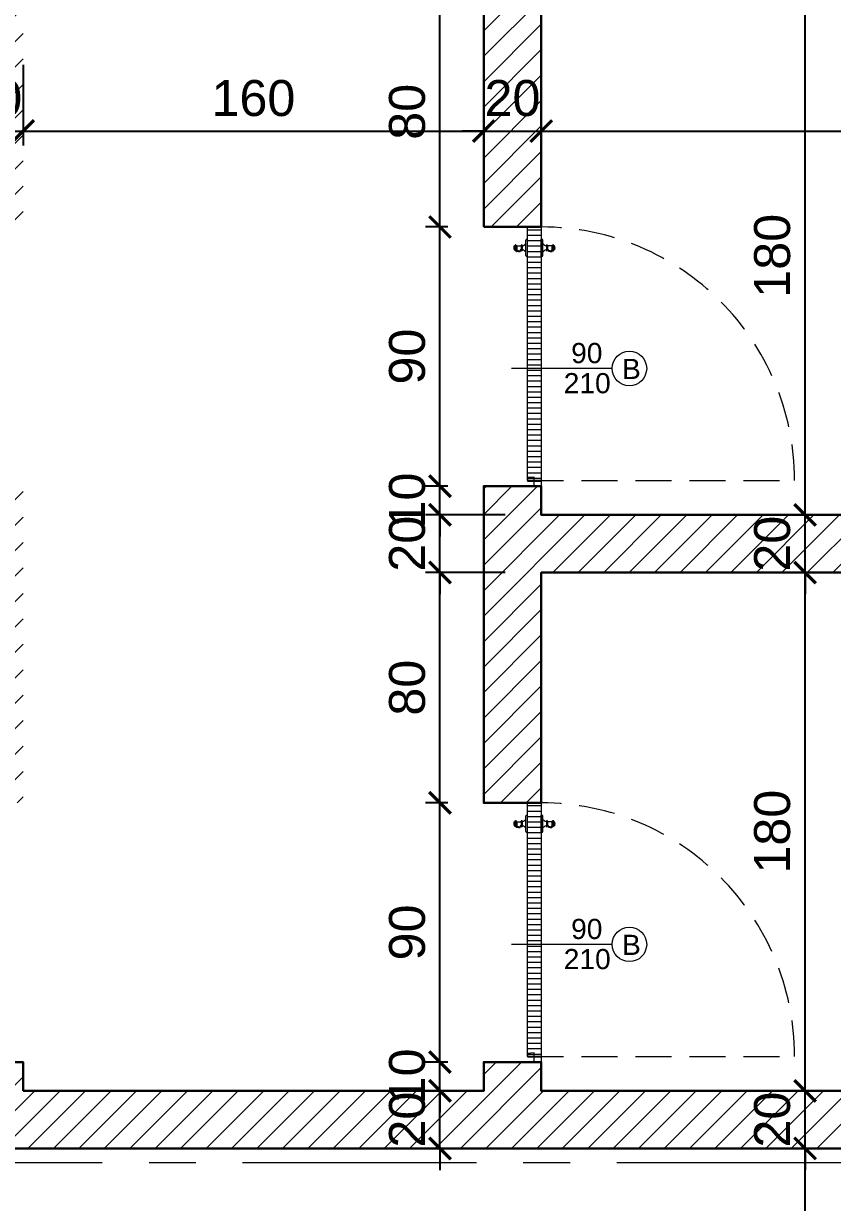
# Model space of a CAD drawing. Header units: centimetres. Extents: x 60496 to 66049, y -55119 to -48212.
# Drawn here: x 62925.6 to 63206.6, y -52836.1 to -52426.7 of the extents above; entities that cross this region are included whole.
import ezdxf

# ---------------------------------------------------------------- set-up
doc = ezdxf.new("R2010")
doc.units = ezdxf.units.CM
doc.header["$LTSCALE"] = 50
doc.header["$MEASUREMENT"] = 0
doc.linetypes.add('AXES', pattern=[2, 1.25, -0.25, 0.25, -0.25])
doc.linetypes.add('CACHE', pattern=[0.375, 0.25, -0.125])
doc.layers.get('0').update_dxf_attribs({"color": 8})
doc.layers.add('AXES', color=10, linetype='AXES')
doc.layers.add('COTE 50ème', color=1, linetype='Continuous')
for name, color, linetype, lineweight in [('BETON HACHURE', 253, 'Continuous', 13), ('door', 44, 'Continuous', 5), ('MACONNERIE COUPE', 7, 'Continuous', 30), ('MACONNERIE HACHURE', 253, 'Continuous', 13)]:
    doc.layers.add(name, color=color, linetype=linetype, lineweight=lineweight)
doc.styles.add('GENERATED_STYLE_1', font='arial.ttf')
doc.styles.add('RS_TXT_50', font='arial.ttf', dxfattribs={"height": 12.5})
doc.dimstyles.new('RS_50CM_LINEAIRE', dxfattribs={"dimscale": 5, "dimtxt": 12.5, "dimasz": 1.5, "dimexe": 1, "dimexo": 2.5, "dimgap": 1, "dimtad": 1, "dimdec": 1, "dimrnd": 0.5, "dimdsep": 46, "dimtxsty": 'RS_TXT_50', "dimblk1": 'ARCHTICK', "dimblk2": 'ARCHTICK', "dimsah": 1, "dimcen": 2.5, "dimdle": 1, "dimclrt": 4, "dimadec": 0, "dimazin": 2, "dimtfac": 1, "dimtdec": 1, "dimtix": 1, "dimtmove": 2, "dimatfit": 3, "dimfxl": 1, "dimtolj": 1, "dimtzin": 0, "dimarcsym": 0})

# ---------------------------------------------------------------- blocks, each defined once
blk = doc.blocks.new('A$Ce9568e5d')
at = {"layer": 'AXES', "lineweight": 5, "ltscale": 1.3}
blk.add_line((3195, -1960), (-1985, -1960), dxfattribs=at)
blk = doc.blocks.new('_ArchTick')
at = {"color": 0, "linetype": 'ByBlock', "const_width": 0.15}
blk.add_lwpolyline([(-0.5, -0.5), (0.5, 0.5)], dxfattribs=at)
blk = doc.blocks.new('*D1282')
at = {"layer": 'COTE 50ème', "color": 0, "lineweight": -2, "ltscale": 0.5, "transparency": 16777216}
for p, q in [((63197.09, -53452.36), (63197.09, -52812.36)), ((63167.47, -52817.36), (63202.09, -52817.36)), ((63345.45, -53447.36), (63192.09, -53447.36))]:
    blk.add_line(p, q, dxfattribs=at)
at = {"layer": 'Defpoints', "color": 0, "ltscale": 0.5, "transparency": 16777216}
for p in [(63154.97, -52817.36), (63197.09, -52817.36), (63357.95, -53447.36)]:
    blk.add_point(p, dxfattribs=at)
at = {"layer": 'COTE 50ème', "color": 0, "lineweight": -2, "ltscale": 0.5, "transparency": 16777216, "xscale": 7.5, "yscale": 7.5, "zscale": 7.5}
for p, rotation in [((63197.09, -52817.36), 90), ((63197.09, -53447.36), 270)]:
    blk.add_blockref('_ArchTick', p, dxfattribs=dict(at, rotation=rotation))
at = {"layer": 'COTE 50ème', "color": 4, "ltscale": 0.5, "transparency": 16777216, "insert": (63185.7, -53132.36), "char_height": 12.5, "attachment_point": 5, "rotation": 90, "style": 'RS_TXT_50'}
blk.add_mtext('\\A1;630', dxfattribs=at)
blk = doc.blocks.new('*D1283')
at = {"layer": 'COTE 50ème', "color": 0, "lineweight": -2, "ltscale": 0.5, "transparency": 16777216}
for p, q in [((63197.09, -52797.36), (63197.09, -52789.86)), ((63167.47, -52797.36), (63202.09, -52797.36)), ((63197.09, -52817.36), (63197.09, -52797.36)), ((63167.47, -52817.36), (63202.09, -52817.36)), ((63197.09, -52817.36), (63197.09, -52824.86))]:
    blk.add_line(p, q, dxfattribs=at)
at = {"layer": 'Defpoints', "color": 0, "ltscale": 0.5, "transparency": 16777216}
for p in [(63154.97, -52797.36), (63197.09, -52797.36), (63154.97, -52817.36)]:
    blk.add_point(p, dxfattribs=at)
at = {"layer": 'COTE 50ème', "color": 0, "lineweight": -2, "ltscale": 0.5, "transparency": 16777216, "xscale": 7.5, "yscale": 7.5, "zscale": 7.5}
for p, rotation in [((63197.09, -52797.36), 270), ((63197.09, -52817.36), 90)]:
    blk.add_blockref('_ArchTick', p, dxfattribs=dict(at, rotation=rotation))
at = {"layer": 'COTE 50ème', "color": 4, "ltscale": 0.5, "transparency": 16777216, "insert": (63185.71, -52807.36), "char_height": 12.5, "attachment_point": 5, "rotation": 90, "style": 'RS_TXT_50'}
blk.add_mtext('\\A1;20', dxfattribs=at)
blk = doc.blocks.new('*D1284')
at = {"layer": 'COTE 50ème', "color": 0, "lineweight": -2, "ltscale": 0.5, "transparency": 16777216}
for p, q in [((63197.09, -52802.36), (63197.09, -52612.36)), ((63158.9, -52617.36), (63202.09, -52617.36)), ((63167.47, -52797.36), (63202.09, -52797.36))]:
    blk.add_line(p, q, dxfattribs=at)
at = {"layer": 'Defpoints', "color": 0, "ltscale": 0.5, "transparency": 16777216}
for p in [(63146.4, -52617.36), (63197.09, -52617.36), (63154.97, -52797.36)]:
    blk.add_point(p, dxfattribs=at)
at = {"layer": 'COTE 50ème', "color": 0, "lineweight": -2, "ltscale": 0.5, "transparency": 16777216, "xscale": 7.5, "yscale": 7.5, "zscale": 7.5}
for p, rotation in [((63197.09, -52617.36), 90), ((63197.09, -52797.36), 270)]:
    blk.add_blockref('_ArchTick', p, dxfattribs=dict(at, rotation=rotation))
at = {"layer": 'COTE 50ème', "color": 4, "ltscale": 0.5, "transparency": 16777216, "insert": (63185.71, -52707.36), "char_height": 12.5, "attachment_point": 5, "rotation": 90, "style": 'RS_TXT_50'}
blk.add_mtext('\\A1;180', dxfattribs=at)
blk = doc.blocks.new('*D1285')
at = {"layer": 'COTE 50ème', "color": 0, "lineweight": -2, "ltscale": 0.5, "transparency": 16777216}
for p, q in [((63197.09, -52597.36), (63197.09, -52589.86)), ((63158.9, -52597.36), (63202.09, -52597.36)), ((63197.09, -52617.36), (63197.09, -52597.36)), ((63158.9, -52617.36), (63202.09, -52617.36)), ((63197.09, -52617.36), (63197.09, -52624.86))]:
    blk.add_line(p, q, dxfattribs=at)
at = {"layer": 'Defpoints', "color": 0, "ltscale": 0.5, "transparency": 16777216}
for p in [(63146.4, -52597.36), (63197.09, -52597.36), (63146.4, -52617.36)]:
    blk.add_point(p, dxfattribs=at)
at = {"layer": 'COTE 50ème', "color": 0, "lineweight": -2, "ltscale": 0.5, "transparency": 16777216, "xscale": 7.5, "yscale": 7.5, "zscale": 7.5}
for p, rotation in [((63197.09, -52597.36), 270), ((63197.09, -52617.36), 90)]:
    blk.add_blockref('_ArchTick', p, dxfattribs=dict(at, rotation=rotation))
at = {"layer": 'COTE 50ème', "color": 4, "ltscale": 0.5, "transparency": 16777216, "insert": (63185.71, -52607.36), "char_height": 12.5, "attachment_point": 5, "rotation": 90, "style": 'RS_TXT_50'}
blk.add_mtext('\\A1;20', dxfattribs=at)
blk = doc.blocks.new('*D1286')
at = {"layer": 'COTE 50ème', "color": 0, "lineweight": -2, "ltscale": 0.5, "transparency": 16777216}
for p, q in [((63197.09, -52602.36), (63197.09, -52412.36)), ((63158.9, -52417.36), (63202.09, -52417.36)), ((63158.9, -52597.36), (63202.09, -52597.36))]:
    blk.add_line(p, q, dxfattribs=at)
at = {"layer": 'Defpoints', "color": 0, "ltscale": 0.5, "transparency": 16777216}
for p in [(63146.4, -52417.36), (63197.09, -52417.36), (63146.4, -52597.36)]:
    blk.add_point(p, dxfattribs=at)
at = {"layer": 'COTE 50ème', "color": 0, "lineweight": -2, "ltscale": 0.5, "transparency": 16777216, "xscale": 7.5, "yscale": 7.5, "zscale": 7.5}
for p, rotation in [((63197.09, -52417.36), 90), ((63197.09, -52597.36), 270)]:
    blk.add_blockref('_ArchTick', p, dxfattribs=dict(at, rotation=rotation))
at = {"layer": 'COTE 50ème', "color": 4, "ltscale": 0.5, "transparency": 16777216, "insert": (63185.71, -52507.36), "char_height": 12.5, "attachment_point": 5, "rotation": 90, "style": 'RS_TXT_50'}
blk.add_mtext('\\A1;180', dxfattribs=at)
blk = doc.blocks.new('*D1060')
at = {"layer": 'COTE 50ème', "color": 0, "lineweight": -2, "ltscale": 0.5, "transparency": 16777216}
for p, q in [((62905.45, -52441.08), (62905.45, -52469.04)), ((62925.45, -52441.08), (62925.45, -52469.04)), ((62905.45, -52464.04), (62897.95, -52464.04)), ((62905.45, -52464.04), (62925.45, -52464.04)), ((62925.45, -52464.04), (62932.95, -52464.04))]:
    blk.add_line(p, q, dxfattribs=at)
at = {"layer": 'Defpoints', "color": 0, "ltscale": 0.5, "transparency": 16777216}
for p in [(62905.45, -52428.58), (62925.45, -52428.58), (62925.45, -52464.04)]:
    blk.add_point(p, dxfattribs=at)
at = {"layer": 'COTE 50ème', "color": 0, "lineweight": -2, "ltscale": 0.5, "transparency": 16777216, "xscale": 7.5, "yscale": 7.5, "zscale": 7.5}
blk.add_blockref('_ArchTick', (62905.45, -52464.04), dxfattribs=at)
at = {"layer": 'COTE 50ème', "color": 0, "lineweight": -2, "ltscale": 0.5, "transparency": 16777216, "xscale": 7.5, "yscale": 7.5, "zscale": 7.5, "rotation": 180}
blk.add_blockref('_ArchTick', (62925.45, -52464.04), dxfattribs=at)
at = {"layer": 'COTE 50ème', "color": 4, "ltscale": 0.5, "transparency": 16777216, "insert": (62915.45, -52452.66), "char_height": 12.5, "attachment_point": 5, "style": 'RS_TXT_50'}
blk.add_mtext('\\A1;20', dxfattribs=at)
blk = doc.blocks.new('*D1061')
at = {"layer": 'COTE 50ème', "color": 0, "lineweight": -2, "ltscale": 0.5, "transparency": 16777216}
for p, q in [((62925.45, -52441.08), (62925.45, -52469.04)), ((63085.45, -52441.08), (63085.45, -52469.04)), ((62920.45, -52464.04), (63090.45, -52464.04))]:
    blk.add_line(p, q, dxfattribs=at)
at = {"layer": 'Defpoints', "color": 0, "ltscale": 0.5, "transparency": 16777216}
for p in [(62925.45, -52428.58), (63085.45, -52428.58), (63085.45, -52464.04)]:
    blk.add_point(p, dxfattribs=at)
at = {"layer": 'COTE 50ème', "color": 0, "lineweight": -2, "ltscale": 0.5, "transparency": 16777216, "xscale": 7.5, "yscale": 7.5, "zscale": 7.5, "rotation": 180}
blk.add_blockref('_ArchTick', (62925.45, -52464.04), dxfattribs=at)
at = {"layer": 'COTE 50ème', "color": 0, "lineweight": -2, "ltscale": 0.5, "transparency": 16777216, "xscale": 7.5, "yscale": 7.5, "zscale": 7.5}
blk.add_blockref('_ArchTick', (63085.45, -52464.04), dxfattribs=at)
at = {"layer": 'COTE 50ème', "color": 4, "ltscale": 0.5, "transparency": 16777216, "insert": (63005.45, -52452.66), "char_height": 12.5, "attachment_point": 5, "style": 'RS_TXT_50'}
blk.add_mtext('\\A1;160', dxfattribs=at)
blk = doc.blocks.new('*D1062')
at = {"layer": 'COTE 50ème', "color": 0, "lineweight": -2, "ltscale": 0.5, "transparency": 16777216}
for p, q in [((63085.45, -52441.08), (63085.45, -52469.04)), ((63105.45, -52441.08), (63105.45, -52469.04)), ((63085.45, -52464.04), (63077.95, -52464.04)), ((63085.45, -52464.04), (63105.45, -52464.04)), ((63105.45, -52464.04), (63112.95, -52464.04))]:
    blk.add_line(p, q, dxfattribs=at)
at = {"layer": 'Defpoints', "color": 0, "ltscale": 0.5, "transparency": 16777216}
for p in [(63085.45, -52428.58), (63105.45, -52428.58), (63105.45, -52464.04)]:
    blk.add_point(p, dxfattribs=at)
at = {"layer": 'COTE 50ème', "color": 0, "lineweight": -2, "ltscale": 0.5, "transparency": 16777216, "xscale": 7.5, "yscale": 7.5, "zscale": 7.5}
blk.add_blockref('_ArchTick', (63085.45, -52464.04), dxfattribs=at)
at = {"layer": 'COTE 50ème', "color": 0, "lineweight": -2, "ltscale": 0.5, "transparency": 16777216, "xscale": 7.5, "yscale": 7.5, "zscale": 7.5, "rotation": 180}
blk.add_blockref('_ArchTick', (63105.45, -52464.04), dxfattribs=at)
at = {"layer": 'COTE 50ème', "color": 4, "ltscale": 0.5, "transparency": 16777216, "insert": (63095.45, -52452.66), "char_height": 12.5, "attachment_point": 5, "style": 'RS_TXT_50'}
blk.add_mtext('\\A1;20', dxfattribs=at)
blk = doc.blocks.new('*D1063')
at = {"layer": 'COTE 50ème', "color": 0, "lineweight": -2, "ltscale": 0.5, "transparency": 16777216}
for p, q in [((63105.45, -52441.08), (63105.45, -52469.04)), ((63462.95, -52458.79), (63462.95, -52469.04)), ((63100.45, -52464.04), (63467.95, -52464.04))]:
    blk.add_line(p, q, dxfattribs=at)
at = {"layer": 'Defpoints', "color": 0, "ltscale": 0.5, "transparency": 16777216}
for p in [(63105.45, -52428.58), (63462.95, -52446.29), (63462.95, -52464.04)]:
    blk.add_point(p, dxfattribs=at)
at = {"layer": 'COTE 50ème', "color": 0, "lineweight": -2, "ltscale": 0.5, "transparency": 16777216, "xscale": 7.5, "yscale": 7.5, "zscale": 7.5, "rotation": 180}
blk.add_blockref('_ArchTick', (63105.45, -52464.04), dxfattribs=at)
at = {"layer": 'COTE 50ème', "color": 0, "lineweight": -2, "ltscale": 0.5, "transparency": 16777216, "xscale": 7.5, "yscale": 7.5, "zscale": 7.5}
blk.add_blockref('_ArchTick', (63462.95, -52464.04), dxfattribs=at)
at = {"layer": 'COTE 50ème', "color": 4, "ltscale": 0.5, "transparency": 16777216, "insert": (63284.2, -52452.66), "char_height": 12.5, "attachment_point": 5, "style": 'RS_TXT_50'}
blk.add_mtext('\\A1;357.5', dxfattribs=at)
blk = doc.blocks.new('*D1101')
at = {"layer": 'COTE 50ème', "color": 0, "lineweight": -2, "ltscale": 0.5, "transparency": 16777216}
for p, q in [((63070.26, -52797.36), (63070.26, -52789.86)), ((63073.69, -52797.36), (63065.26, -52797.36)), ((63070.26, -52817.36), (63070.26, -52797.36)), ((63073.69, -52817.36), (63065.26, -52817.36)), ((63070.26, -52817.36), (63070.26, -52824.86))]:
    blk.add_line(p, q, dxfattribs=at)
at = {"layer": 'Defpoints', "color": 0, "ltscale": 0.5, "transparency": 16777216}
for p in [(63070.26, -52797.36), (63086.19, -52797.36), (63086.19, -52817.36)]:
    blk.add_point(p, dxfattribs=at)
at = {"layer": 'COTE 50ème', "color": 0, "lineweight": -2, "ltscale": 0.5, "transparency": 16777216, "xscale": 7.5, "yscale": 7.5, "zscale": 7.5}
for p, rotation in [((63070.26, -52797.36), 270), ((63070.26, -52817.36), 90)]:
    blk.add_blockref('_ArchTick', p, dxfattribs=dict(at, rotation=rotation))
at = {"layer": 'COTE 50ème', "color": 4, "ltscale": 0.5, "transparency": 16777216, "insert": (63058.88, -52807.36), "char_height": 12.5, "attachment_point": 5, "rotation": 90, "style": 'RS_TXT_50'}
blk.add_mtext('\\A1;20', dxfattribs=at)
blk = doc.blocks.new('*D1102')
at = {"layer": 'COTE 50ème', "color": 0, "lineweight": -2, "ltscale": 0.5, "transparency": 16777216}
for p, q in [((63070.26, -52787.36), (63070.26, -52779.86)), ((63072.95, -52787.36), (63065.26, -52787.36)), ((63070.26, -52797.36), (63070.26, -52787.36)), ((63073.69, -52797.36), (63065.26, -52797.36)), ((63070.26, -52797.36), (63070.26, -52804.86))]:
    blk.add_line(p, q, dxfattribs=at)
at = {"layer": 'Defpoints', "color": 0, "ltscale": 0.5, "transparency": 16777216}
for p in [(63070.26, -52787.36), (63085.45, -52787.36), (63086.19, -52797.36)]:
    blk.add_point(p, dxfattribs=at)
at = {"layer": 'COTE 50ème', "color": 0, "lineweight": -2, "ltscale": 0.5, "transparency": 16777216, "xscale": 7.5, "yscale": 7.5, "zscale": 7.5}
for p, rotation in [((63070.26, -52787.36), 270), ((63070.26, -52797.36), 90)]:
    blk.add_blockref('_ArchTick', p, dxfattribs=dict(at, rotation=rotation))
at = {"layer": 'COTE 50ème', "color": 4, "ltscale": 0.5, "transparency": 16777216, "insert": (63058.88, -52792.36), "char_height": 12.5, "attachment_point": 5, "rotation": 90, "style": 'RS_TXT_50'}
blk.add_mtext('\\A1;10', dxfattribs=at)
blk = doc.blocks.new('*D1103')
at = {"layer": 'COTE 50ème', "color": 0, "lineweight": -2, "ltscale": 0.5, "transparency": 16777216}
for p, q in [((63070.26, -52792.36), (63070.26, -52692.36)), ((63072.95, -52697.36), (63065.26, -52697.36)), ((63072.95, -52787.36), (63065.26, -52787.36))]:
    blk.add_line(p, q, dxfattribs=at)
at = {"layer": 'Defpoints', "color": 0, "ltscale": 0.5, "transparency": 16777216}
for p in [(63070.26, -52697.36), (63085.45, -52697.36), (63085.45, -52787.36)]:
    blk.add_point(p, dxfattribs=at)
at = {"layer": 'COTE 50ème', "color": 0, "lineweight": -2, "ltscale": 0.5, "transparency": 16777216, "xscale": 7.5, "yscale": 7.5, "zscale": 7.5}
for p, rotation in [((63070.26, -52697.36), 90), ((63070.26, -52787.36), 270)]:
    blk.add_blockref('_ArchTick', p, dxfattribs=dict(at, rotation=rotation))
at = {"layer": 'COTE 50ème', "color": 4, "ltscale": 0.5, "transparency": 16777216, "insert": (63058.88, -52742.36), "char_height": 12.5, "attachment_point": 5, "rotation": 90, "style": 'RS_TXT_50'}
blk.add_mtext('\\A1;90', dxfattribs=at)
blk = doc.blocks.new('*D1104')
at = {"layer": 'COTE 50ème', "color": 0, "lineweight": -2, "ltscale": 0.5, "transparency": 16777216}
for p, q in [((63070.26, -52702.36), (63070.26, -52612.36)), ((63092.95, -52617.36), (63065.26, -52617.36)), ((63072.95, -52697.36), (63065.26, -52697.36))]:
    blk.add_line(p, q, dxfattribs=at)
at = {"layer": 'Defpoints', "color": 0, "ltscale": 0.5, "transparency": 16777216}
for p in [(63070.26, -52617.36), (63105.45, -52617.36), (63085.45, -52697.36)]:
    blk.add_point(p, dxfattribs=at)
at = {"layer": 'COTE 50ème', "color": 0, "lineweight": -2, "ltscale": 0.5, "transparency": 16777216, "xscale": 7.5, "yscale": 7.5, "zscale": 7.5}
for p, rotation in [((63070.26, -52617.36), 90), ((63070.26, -52697.36), 270)]:
    blk.add_blockref('_ArchTick', p, dxfattribs=dict(at, rotation=rotation))
at = {"layer": 'COTE 50ème', "color": 4, "ltscale": 0.5, "transparency": 16777216, "insert": (63058.88, -52657.36), "char_height": 12.5, "attachment_point": 5, "rotation": 90, "style": 'RS_TXT_50'}
blk.add_mtext('\\A1;80', dxfattribs=at)
blk = doc.blocks.new('*D1105')
at = {"layer": 'COTE 50ème', "color": 0, "lineweight": -2, "ltscale": 0.5, "transparency": 16777216}
for p, q in [((63070.26, -52597.36), (63070.26, -52589.86)), ((63092.95, -52597.36), (63065.26, -52597.36)), ((63070.26, -52617.36), (63070.26, -52597.36)), ((63092.95, -52617.36), (63065.26, -52617.36)), ((63070.26, -52617.36), (63070.26, -52624.86))]:
    blk.add_line(p, q, dxfattribs=at)
at = {"layer": 'Defpoints', "color": 0, "ltscale": 0.5, "transparency": 16777216}
for p in [(63070.26, -52597.36), (63105.45, -52597.36), (63105.45, -52617.36)]:
    blk.add_point(p, dxfattribs=at)
at = {"layer": 'COTE 50ème', "color": 0, "lineweight": -2, "ltscale": 0.5, "transparency": 16777216, "xscale": 7.5, "yscale": 7.5, "zscale": 7.5}
for p, rotation in [((63070.26, -52597.36), 270), ((63070.26, -52617.36), 90)]:
    blk.add_blockref('_ArchTick', p, dxfattribs=dict(at, rotation=rotation))
at = {"layer": 'COTE 50ème', "color": 4, "ltscale": 0.5, "transparency": 16777216, "insert": (63058.88, -52607.36), "char_height": 12.5, "attachment_point": 5, "rotation": 90, "style": 'RS_TXT_50'}
blk.add_mtext('\\A1;20', dxfattribs=at)
blk = doc.blocks.new('*D1106')
at = {"layer": 'COTE 50ème', "color": 0, "lineweight": -2, "ltscale": 0.5, "transparency": 16777216}
for p, q in [((63070.26, -52587.36), (63070.26, -52579.86)), ((63072.95, -52587.36), (63065.26, -52587.36)), ((63070.26, -52597.36), (63070.26, -52587.36)), ((63092.95, -52597.36), (63065.26, -52597.36)), ((63070.26, -52597.36), (63070.26, -52604.86))]:
    blk.add_line(p, q, dxfattribs=at)
at = {"layer": 'Defpoints', "color": 0, "ltscale": 0.5, "transparency": 16777216}
for p in [(63070.26, -52587.36), (63085.45, -52587.36), (63105.45, -52597.36)]:
    blk.add_point(p, dxfattribs=at)
at = {"layer": 'COTE 50ème', "color": 0, "lineweight": -2, "ltscale": 0.5, "transparency": 16777216, "xscale": 7.5, "yscale": 7.5, "zscale": 7.5}
for p, rotation in [((63070.26, -52587.36), 270), ((63070.26, -52597.36), 90)]:
    blk.add_blockref('_ArchTick', p, dxfattribs=dict(at, rotation=rotation))
at = {"layer": 'COTE 50ème', "color": 4, "ltscale": 0.5, "transparency": 16777216, "insert": (63058.88, -52592.36), "char_height": 12.5, "attachment_point": 5, "rotation": 90, "style": 'RS_TXT_50'}
blk.add_mtext('\\A1;10', dxfattribs=at)
blk = doc.blocks.new('*D1107')
at = {"layer": 'COTE 50ème', "color": 0, "lineweight": -2, "ltscale": 0.5, "transparency": 16777216}
for p, q in [((63070.26, -52592.36), (63070.26, -52492.36)), ((63072.95, -52497.36), (63065.26, -52497.36)), ((63072.95, -52587.36), (63065.26, -52587.36))]:
    blk.add_line(p, q, dxfattribs=at)
at = {"layer": 'Defpoints', "color": 0, "ltscale": 0.5, "transparency": 16777216}
for p in [(63070.26, -52497.36), (63085.45, -52497.36), (63085.45, -52587.36)]:
    blk.add_point(p, dxfattribs=at)
at = {"layer": 'COTE 50ème', "color": 0, "lineweight": -2, "ltscale": 0.5, "transparency": 16777216, "xscale": 7.5, "yscale": 7.5, "zscale": 7.5}
for p, rotation in [((63070.26, -52497.36), 90), ((63070.26, -52587.36), 270)]:
    blk.add_blockref('_ArchTick', p, dxfattribs=dict(at, rotation=rotation))
at = {"layer": 'COTE 50ème', "color": 4, "ltscale": 0.5, "transparency": 16777216, "insert": (63058.88, -52542.36), "char_height": 12.5, "attachment_point": 5, "rotation": 90, "style": 'RS_TXT_50'}
blk.add_mtext('\\A1;90', dxfattribs=at)
blk = doc.blocks.new('*D1108')
at = {"layer": 'COTE 50ème', "color": 0, "lineweight": -2, "ltscale": 0.5, "transparency": 16777216}
for p, q in [((63070.26, -52502.36), (63070.26, -52412.36)), ((63092.95, -52417.36), (63065.26, -52417.36)), ((63072.95, -52497.36), (63065.26, -52497.36))]:
    blk.add_line(p, q, dxfattribs=at)
at = {"layer": 'Defpoints', "color": 0, "ltscale": 0.5, "transparency": 16777216}
for p in [(63070.26, -52417.36), (63105.45, -52417.36), (63085.45, -52497.36)]:
    blk.add_point(p, dxfattribs=at)
at = {"layer": 'COTE 50ème', "color": 0, "lineweight": -2, "ltscale": 0.5, "transparency": 16777216, "xscale": 7.5, "yscale": 7.5, "zscale": 7.5}
for p, rotation in [((63070.26, -52417.36), 90), ((63070.26, -52497.36), 270)]:
    blk.add_blockref('_ArchTick', p, dxfattribs=dict(at, rotation=rotation))
at = {"layer": 'COTE 50ème', "color": 4, "ltscale": 0.5, "transparency": 16777216, "insert": (63058.88, -52457.36), "char_height": 12.5, "attachment_point": 5, "rotation": 90, "style": 'RS_TXT_50'}
blk.add_mtext('\\A1;80', dxfattribs=at)

msp = doc.modelspace()

# ---------------------------------------------------------------- hatches: boundary and pattern name
at = {"layer": 'BETON HACHURE', "transparency": 33554585}
h = msp.add_hatch(dxfattribs=at)
h.set_pattern_fill('ANSI37', color=256, scale=50, angle=270, style=0)
h.set_pattern_definition([(315, (-1160.4855, 19655.393), (4.4194174, 4.4194174), []), (45, (-1160.4855, 19655.393), (-4.4194174, 4.4194174), [])])
h.paths.add_polyline_path([(62772.95, -51847.22), (62797.95, -51847.22), (62797.95, -52172.22), (62772.95, -52172.22)], flags=0)
h.paths.add_polyline_path([(62772.95, -51847.22), (62797.95, -51847.22), (62797.95, -52172.22), (62772.95, -52172.22)], flags=0)
h.paths.add_polyline_path([(64952.95, -51987.36), (64952.95, -52037.36), (65032.95, -52037.36), (65032.95, -51987.36)], flags=0)
h.paths.add_polyline_path([(64572.95, -51987.36), (64572.95, -52037.36), (64652.95, -52037.36), (64652.95, -51987.36)], flags=0)
edge = h.paths.add_edge_path(flags=0)
edge.add_arc((64612.95, -50672.36), 40, 0, 360)
edge = h.paths.add_edge_path(flags=0)
edge.add_arc((64612.95, -49997.36), 40, 0, 360)
edge = h.paths.add_edge_path(flags=0)
edge.add_arc((64612.95, -51272.36), 40, 0, 360)
h.paths.add_polyline_path([(65692.87, -49527.22), (61269.11, -49527.22), (60879.82, -54263.92), (65445.45, -54713.51), (65692.87, -54713.51)])
edge = h.paths.add_edge_path(flags=0)
edge.add_arc((64612.95, -51272.36), 40, 0, 360)
h.paths.add_polyline_path([(63397.95, -49552.22), (63397.95, -49972.36), (63422.95, -49972.36), (63422.95, -49552.22), (64992.96, -49552.22), (64992.95, -51312.36), (65032.95, -51312.36), (65032.95, -49552.22), (65667.87, -49552.22), (65667.87, -53452.22), (65032.95, -53452.22), (65032.95, -52057.36), (64992.95, -52057.36), (64992.95, -53477.22), (65667.87, -53477.22), (65667.87, -54685.93), (65459.18, -54688.51), (64660.45, -54610.07), (64660.45, -54122.36), (64635.45, -54122.36), (64635.45, -54607.62), (63330.45, -54479.46), (63330.45, -54122.36), (63305.45, -54122.36), (63305.45, -54477.01), (62117.95, -54360.39), (62117.95, -54122.36), (62067.95, -54122.36), (62067.95, -54355.48), (60906.75, -54241.45), (61082.14, -52107.36), (61287.95, -52107.36), (61287.95, -52057.36), (61086.25, -52057.36), (61088.1, -52037.36), (61287.95, -52037.36), (61287.95, -51987.36), (61092.01, -51987.36), (61148.71, -51297.36), (61287.95, -51297.36), (61287.95, -51247.36), (61152.82, -51247.36), (61198.03, -50697.36), (61287.95, -50697.36), (61287.95, -50647.36), (61202.13, -50647.36), (61292.14, -49552.22), (62070.45, -49552.22), (62070.45, -49972.36), (62095.45, -49972.36), (62095.45, -49552.22)], flags=16)
h.paths.add_polyline_path([(64572.95, -51232.36), (64572.95, -51312.36), (64652.95, -51312.36), (64652.95, -51232.36)], flags=0)
at = {"layer": 'door'}
h = msp.add_hatch(dxfattribs=at)
h.set_pattern_fill('ANSI31', color=256, scale=15, angle=855)
h.set_pattern_definition([(180, (110230.8698, -190472.0756), (-3e-15, -1.875), [])])
h.paths.add_polyline_path([(63100.69, -52585.39), (63100.69, -52497.36), (63105.4, -52497.36), (63105.4, -52585.39)])
h = msp.add_hatch(dxfattribs=at)
h.set_pattern_fill('ANSI31', color=256, scale=15, angle=855)
h.set_pattern_definition([(180, (110230.8698, -190672.0756), (-3e-15, -1.875), [])])
h.paths.add_polyline_path([(63100.69, -52785.39), (63100.69, -52697.36), (63105.4, -52697.36), (63105.4, -52785.39)])
at = {"layer": 'MACONNERIE HACHURE'}
h = msp.add_hatch(dxfattribs=at)
h.set_pattern_fill('ANSI31', color=256, scale=50, style=0)
h.set_pattern_definition([(45, (0, 9369.2044), (-4.4194174, 4.4194174), [])])
h.paths.add_polyline_path([(61287.95, -54067.36), (61312.95, -54067.36), (61312.95, -54083.38), (61287.95, -54083.63)])
h.paths.add_polyline_path([(62267.95, -50672.36), (62617.95, -50672.36), (62617.95, -50647.36), (62267.95, -50647.36)])
h.paths.add_polyline_path([(62167.95, -50672.36), (62157.95, -50672.36), (62157.95, -50647.36), (62167.95, -50647.36)])
h.paths.add_polyline_path([(63492.95, -53447.36), (63852.95, -53447.36), (63852.95, -53422.36), (63492.95, -53422.36)])
h.paths.add_polyline_path([(63402.95, -53447.36), (63392.95, -53447.36), (63392.95, -53422.36), (63402.95, -53422.36)])
h.paths.add_polyline_path([(62252.95, -52037.36), (62522.95, -52037.36), (62522.95, -52012.36), (62252.95, -52012.36)])
h.paths.add_polyline_path([(63487.95, -52082.36), (63757.95, -52082.36), (63757.95, -52057.36), (63487.95, -52057.36)])
h.paths.add_polyline_path([(61175.41, -53887.22), (60935.87, -53887.22), (60937.92, -53862.22), (61175.41, -53862.22)])
h.paths.add_polyline_path([(61287.95, -54017.36), (61287.95, -53887.22), (61265.41, -53887.22), (61265.41, -53862.22), (61312.95, -53862.22), (61312.95, -54017.36)])
h.paths.add_polyline_path([(61287.95, -54173.63), (61312.95, -54173.63), (61312.95, -54281.34), (61287.95, -54278.88)])
h.paths.add_polyline_path([(60919.84, -54067.36), (60921.89, -54042.36), (61287.95, -54042.36), (61287.95, -54067.36)])
h.paths.add_polyline_path([(65012.95, -52057.36), (65032.95, -52057.36), (65032.95, -52037.36), (65012.95, -52037.36)])
h.paths.add_polyline_path([(63467.95, -52057.36), (63487.95, -52057.36), (63487.95, -52037.36), (63467.95, -52037.36)])
h.paths.add_polyline_path([(62652.95, -52057.36), (62672.95, -52057.36), (62672.95, -52037.36), (62652.95, -52037.36)])
h.paths.add_polyline_path([(62122.95, -52087.36), (62142.95, -52087.36), (62142.95, -52037.36), (62122.95, -52037.36)])
h.paths.add_polyline_path([(63085.45, -51987.36), (63085.45, -52097.36), (63105.45, -52097.36), (63105.45, -52007.36), (63337.95, -52007.36), (63337.95, -51987.36)])
h.paths.add_polyline_path([(63085.45, -52297.36), (63105.45, -52297.36), (63105.45, -52217.36), (63462.95, -52217.36), (63462.95, -52197.36), (63105.45, -52197.36), (63105.45, -52187.36), (63085.45, -52187.36)])
h.paths.add_polyline_path([(63085.45, -52497.36), (63105.45, -52497.36), (63105.45, -52417.36), (63462.95, -52417.36), (63462.95, -52397.36), (63105.45, -52397.36), (63105.45, -52387.36), (63085.45, -52387.36)])
h.paths.add_polyline_path([(62925.45, -52797.36), (62925.45, -52787.36), (62905.45, -52787.36), (62905.45, -52797.36), (62672.95, -52797.36), (62672.95, -52817.36), (63357.95, -52817.36), (63357.95, -52797.36), (63105.45, -52797.36), (63105.45, -52787.36), (63085.45, -52787.36), (63085.45, -52797.36)])
h.paths.add_polyline_path([(62925.45, -52697.36), (62925.45, -52587.36), (62905.45, -52587.36), (62905.45, -52597.36), (62542.95, -52597.36), (62542.95, -52617.36), (62905.45, -52617.36), (62905.45, -52697.36)])
h.paths.add_polyline_path([(62925.45, -52497.36), (62925.45, -52387.36), (62905.45, -52387.36), (62905.45, -52397.36), (62542.95, -52397.36), (62542.95, -52417.36), (62905.45, -52417.36), (62905.45, -52497.36)])
h.paths.add_polyline_path([(62925.45, -52187.36), (62905.45, -52187.36), (62905.45, -52197.36), (62542.95, -52197.36), (62542.95, -52217.36), (62905.45, -52217.36), (62905.45, -52297.36), (62925.45, -52297.36)])
h.paths.add_polyline_path([(62925.45, -51977.36), (62905.45, -51977.36), (62905.45, -51987.36), (62672.95, -51987.36), (62672.95, -52007.36), (62905.45, -52007.36), (62905.45, -52097.36), (62925.45, -52097.36)])
h.paths.add_polyline_path([(62905.45, -51887.36), (62925.45, -51887.36), (62925.45, -51777.36), (62905.45, -51777.36), (62905.45, -51787.36), (62547.95, -51787.36), (62547.95, -51807.36), (62905.45, -51807.36)])
h.paths.add_polyline_path([(63852.95, -52777.36), (63877.95, -52777.36), (63877.95, -52797.36), (63852.95, -52797.36)])
h.paths.add_polyline_path([(62617.95, -51317.36), (62642.95, -51317.36), (62642.95, -51297.36), (62617.95, -51297.36)])
h.paths.add_polyline_path([(63852.95, -52677.36), (63852.95, -52637.36), (63757.95, -52637.36), (63757.95, -52562.36), (63782.95, -52562.36), (63782.95, -52627.36), (63852.95, -52627.36), (63852.95, -52541.36), (63782.95, -52541.36), (63782.95, -52516.36), (63877.95, -52516.36), (63877.95, -52677.36)])
h.paths.add_polyline_path([(62617.95, -51417.36), (62617.95, -51457.36), (62522.95, -51457.36), (62522.95, -51532.36), (62547.95, -51532.36), (62547.95, -51467.36), (62617.95, -51467.36), (62617.95, -51553.36), (62547.95, -51553.36), (62547.95, -51578.36), (62905.45, -51578.36), (62905.45, -51687.36), (62925.45, -51687.36), (62925.45, -51558.36), (62642.95, -51558.36), (62642.95, -51417.36)])
h.paths.add_polyline_path([(64672.95, -51934.86), (64652.95, -51934.86), (64652.95, -52037.36), (64952.95, -52037.36), (64952.95, -52017.36), (64672.95, -52017.36)])
h.paths.add_polyline_path([(64672.95, -51334.86), (64652.95, -51334.86), (64652.95, -51232.36), (64992.95, -51232.37), (64992.95, -51252.36), (64672.95, -51252.36)])
h.paths.add_polyline_path([(62522.95, -53323.39), (62542.95, -53323.39), (62542.95, -52847.36), (62522.95, -52847.36)])
h.paths.add_polyline_path([(62097.95, -53222.36), (62117.95, -53222.36), (62117.95, -52927.36), (62097.95, -52927.36)])
h.paths.add_polyline_path([(62201.29, -51192.36), (62157.95, -51192.36), (62157.95, -51152.36), (62201.29, -51152.36)])
h.paths.add_polyline_path([(62367.95, -51192.36), (62327.95, -51192.36), (62327.95, -51152.36), (62367.95, -51152.36)])
h.paths.add_polyline_path([(62574.62, -51192.36), (62617.95, -51192.36), (62617.95, -51152.36), (62574.62, -51152.36)])
h.paths.add_polyline_path([(62407.95, -51192.36), (62447.95, -51192.36), (62447.95, -51152.36), (62407.95, -51152.36)])
h.paths.add_polyline_path([(63809.62, -52902.36), (63852.95, -52902.36), (63852.95, -52942.36), (63809.62, -52942.36)])
h.paths.add_polyline_path([(63642.95, -52902.36), (63682.95, -52902.36), (63682.95, -52942.36), (63642.95, -52942.36)])
h.paths.add_polyline_path([(63436.29, -52902.36), (63392.95, -52902.36), (63392.95, -52942.36), (63436.29, -52942.36)])
h.paths.add_polyline_path([(63602.95, -52902.36), (63562.95, -52902.36), (63562.95, -52942.36), (63602.95, -52942.36)])
h.paths.add_polyline_path([(62356.29, -52412.36), (62332.95, -52412.36), (62332.95, -52392.36), (62356.29, -52392.36)])
h.paths.add_polyline_path([(62522.95, -52412.36), (62482.95, -52412.36), (62482.95, -52392.36), (62522.95, -52392.36)])
h.paths.add_polyline_path([(62141.29, -52412.36), (62117.95, -52412.36), (62117.95, -52392.36), (62141.29, -52392.36)])
h.paths.add_polyline_path([(62307.95, -52412.36), (62267.95, -52412.36), (62267.95, -52392.36), (62307.95, -52392.36)])
h.paths.add_polyline_path([(62097.95, -52518.36), (62117.95, -52518.36), (62117.95, -52412.36), (62097.95, -52412.36)])
h.paths.add_polyline_path([(62097.95, -52797.36), (62117.95, -52797.36), (62117.95, -52737.36), (62097.95, -52737.36)])
h.paths.add_polyline_path([(62522.95, -52797.36), (62542.95, -52797.36), (62542.95, -52412.36), (62522.95, -52412.36)])
h.paths.add_polyline_path([(63392.95, -52797.36), (63392.95, -52637.36), (63487.95, -52637.36), (63487.95, -52562.36), (63462.95, -52562.36), (63462.95, -52627.36), (63392.95, -52627.36), (63392.95, -52541.36), (63462.95, -52541.36), (63462.95, -52516.36), (63367.95, -52516.36), (63367.95, -52597.36), (63105.45, -52597.36), (63105.45, -52587.36), (63085.45, -52587.36), (63085.45, -52697.36), (63105.45, -52697.36), (63105.45, -52617.36), (63367.95, -52617.36), (63367.95, -52797.36)])
h.paths.add_polyline_path([(62157.95, -51297.36), (62157.95, -51457.36), (62252.95, -51457.36), (62252.95, -51532.36), (62227.95, -51532.36), (62227.95, -51467.36), (62157.95, -51467.36), (62157.95, -51553.36), (62227.95, -51553.36), (62227.95, -51578.36), (62132.95, -51578.36), (62132.95, -51297.36)])

# ---------------------------------------------------------------- linework, layer by layer
at = {"layer": 'door'}
for p, q in [((63096.04, -52503.92), (63096.17, -52503.92)), ((63096.04, -52504.05), (63096.04, -52503.92)), ((63096.04, -52504.05), (63096.04, -52505.15)), ((63096.17, -52503.92), (63096.17, -52505.28)), ((63096.42, -52503.67), (63096.42, -52505.53)), ((63096.67, -52505.53), (63096.67, -52503.67)), ((63096.92, -52503.92), (63098.29, -52503.92)), ((63096.92, -52503.92), (63096.92, -52505.28)), ((63098.46, -52503.77), (63098.46, -52505.44)), ((63098.86, -52503.77), (63098.86, -52505.44)), ((63100.09, -52507.3), (63100.09, -52501.9)), ((63100.39, -52501.6), (63100.69, -52501.6)), ((63100.69, -52507.6), (63100.69, -52501.6)), ((63105.7, -52501.6), (63105.4, -52501.6)), ((63105.4, -52507.6), (63105.4, -52501.6)), ((63106, -52507.3), (63106, -52501.9)), ((63107.23, -52503.77), (63107.23, -52505.44)), ((63107.63, -52503.77), (63107.63, -52505.44)), ((63109.17, -52503.92), (63107.8, -52503.92)), ((63109.17, -52503.92), (63109.17, -52505.28)), ((63109.42, -52505.53), (63109.42, -52503.67)), ((63109.67, -52503.67), (63109.67, -52505.53)), ((63109.92, -52503.92), (63109.92, -52505.28)), ((63110.05, -52503.92), (63109.92, -52503.92)), ((63110.05, -52504.05), (63110.05, -52503.92)), ((63110.05, -52504.05), (63110.05, -52505.15)), ((63096.04, -52505.15), (63096.04, -52505.28)), ((63096.04, -52505.28), (63096.17, -52505.28)), ((63096.92, -52505.47), (63096.92, -52505.28)), ((63097.51, -52505.65), (63096.93, -52505.65)), ((63097.51, -52505.87), (63096.93, -52505.87)), ((63097.51, -52505.65), (63098.08, -52505.65)), ((63097.51, -52505.87), (63098.08, -52505.87)), ((63098.09, -52505.47), (63098.09, -52505.47)), ((63098.28, -52505.28), (63098.29, -52505.28)), ((63100.39, -52507.6), (63100.69, -52507.6)), ((63105.7, -52507.6), (63105.4, -52507.6)), ((63107.81, -52505.28), (63107.8, -52505.28)), ((63108, -52505.47), (63108, -52505.47)), ((63108.58, -52505.65), (63108.01, -52505.65)), ((63108.58, -52505.87), (63108.01, -52505.87)), ((63108.58, -52505.65), (63109.16, -52505.65)), ((63108.58, -52505.87), (63109.16, -52505.87)), ((63109.17, -52505.47), (63109.17, -52505.28)), ((63110.05, -52505.28), (63109.92, -52505.28)), ((63110.05, -52505.15), (63110.05, -52505.28)), ((63130.06, -52546.49), (63095.1, -52546.49)), ((63096.04, -52703.92), (63096.17, -52703.92)), ((63096.04, -52704.05), (63096.04, -52703.92)), ((63096.04, -52704.05), (63096.04, -52705.15)), ((63096.04, -52705.15), (63096.04, -52705.28)), ((63096.04, -52705.28), (63096.17, -52705.28)), ((63096.17, -52703.92), (63096.17, -52705.28)), ((63096.42, -52703.67), (63096.42, -52705.53)), ((63096.67, -52705.53), (63096.67, -52703.67)), ((63096.92, -52703.92), (63098.29, -52703.92)), ((63096.92, -52703.92), (63096.92, -52705.28)), ((63096.92, -52705.47), (63096.92, -52705.28)), ((63098.28, -52705.28), (63098.29, -52705.28)), ((63098.46, -52703.77), (63098.46, -52705.44)), ((63098.86, -52703.77), (63098.86, -52705.44)), ((63100.09, -52707.3), (63100.09, -52701.9)), ((63100.39, -52701.6), (63100.69, -52701.6)), ((63100.69, -52707.6), (63100.69, -52701.6)), ((63105.7, -52701.6), (63105.4, -52701.6)), ((63105.4, -52707.6), (63105.4, -52701.6)), ((63106, -52707.3), (63106, -52701.9)), ((63107.23, -52703.77), (63107.23, -52705.44)), ((63107.63, -52703.77), (63107.63, -52705.44)), ((63109.17, -52703.92), (63107.8, -52703.92)), ((63107.81, -52705.28), (63107.8, -52705.28)), ((63109.17, -52703.92), (63109.17, -52705.28)), ((63109.17, -52705.47), (63109.17, -52705.28)), ((63109.42, -52705.53), (63109.42, -52703.67)), ((63109.67, -52703.67), (63109.67, -52705.53)), ((63109.92, -52703.92), (63109.92, -52705.28)), ((63110.05, -52703.92), (63109.92, -52703.92)), ((63110.05, -52705.28), (63109.92, -52705.28)), ((63110.05, -52704.05), (63110.05, -52703.92)), ((63110.05, -52704.05), (63110.05, -52705.15)), ((63110.05, -52705.15), (63110.05, -52705.28)), ((63097.51, -52705.65), (63096.93, -52705.65)), ((63097.51, -52705.87), (63096.93, -52705.87)), ((63097.51, -52705.65), (63098.08, -52705.65)), ((63097.51, -52705.87), (63098.08, -52705.87)), ((63098.09, -52705.47), (63098.09, -52705.47)), ((63100.39, -52707.6), (63100.69, -52707.6)), ((63105.7, -52707.6), (63105.4, -52707.6)), ((63108, -52705.47), (63108, -52705.47)), ((63108.58, -52705.65), (63108.01, -52705.65)), ((63108.58, -52705.87), (63108.01, -52705.87)), ((63108.58, -52705.65), (63109.16, -52705.65)), ((63108.58, -52705.87), (63109.16, -52705.87)), ((63130.06, -52746.49), (63095.1, -52746.49))]:
    msp.add_line(p, q, dxfattribs=at)
at = {"layer": 'door', "linetype": 'CACHE'}
for p, q in [((63100.69, -52585.39), (63193.43, -52585.39)), ((63100.69, -52785.39), (63193.43, -52785.39))]:
    msp.add_line(p, q, dxfattribs=at)
at = {"layer": 'door'}
for points in [[(63100.69, -52585.39), (63100.69, -52497.36), (63105.4, -52497.36), (63105.4, -52585.39), (63100.69, -52585.39)], [(63102.95, -52587.36), (63102.95, -52584.22), (63100.64, -52584.34), (63100.64, -52585.6), (63105.45, -52585.6), (63105.45, -52587.36), (63102.95, -52587.36)], [(63100.69, -52785.39), (63100.69, -52697.36), (63105.4, -52697.36), (63105.4, -52785.39), (63100.69, -52785.39)], [(63102.95, -52787.36), (63102.95, -52784.22), (63100.64, -52784.34), (63100.64, -52785.6), (63105.45, -52785.6), (63105.45, -52787.36), (63102.95, -52787.36)]]:
    msp.add_lwpolyline(points, dxfattribs=at)
for centre in [(63136.06, -52546.49), (63136.06, -52746.49)]:
    msp.add_circle(centre, 6, dxfattribs=at)
at = {"layer": 'door', "linetype": 'CACHE'}
for centre in [(63105.4, -52585.39), (63105.4, -52785.39)]:
    msp.add_arc(centre, 88.03, 360, 90, dxfattribs=at)
at = {"layer": 'door'}
for centre, radius, start, end in [((63096.79, -52504.6), 0.929, 143.4104, 216.5896), ((63096.42, -52503.92), 0.251, 90.115, 179.885), ((63096.54, -52503.67), 0.125, 0, 180), ((63096.67, -52503.92), 0.251, 0.115, 89.885), ((63098.29, -52503.75), 0.171, 270.2175, 354.941), ((63098.66, -52503.77), 0.2, 0, 180), ((63099.03, -52502.94), 0.841, 257.9295, 315.6311), ((63100.09, -52503.92), 0.6, 90, 139.4092), ((63100.39, -52501.9), 0.3, 90, 180), ((63105.7, -52501.9), 0.3, 0, 90), ((63106, -52503.92), 0.6, 40.5908, 90), ((63107.06, -52502.94), 0.841, 224.3689, 282.0705), ((63107.43, -52503.77), 0.2, 0, 180), ((63107.81, -52503.75), 0.171, 185.059, 269.7825), ((63109.42, -52503.92), 0.251, 90.115, 179.885), ((63109.55, -52503.67), 0.125, 0, 180), ((63109.67, -52503.92), 0.251, 0.115, 89.885), ((63109.3, -52504.6), 0.929, 323.4104, 36.5896), ((63096.42, -52505.28), 0.251, 180.115, 269.885), ((63096.54, -52505.53), 0.125, 180, 0), ((63096.67, -52505.28), 0.251, 270.115, 359.885), ((63096.93, -52505.76), 0.11, 90.0106, 269.9894), ((63096.94, -52505.6), 0.0561, 142.0366, 266.2903), ((63096.7, -52505.46), 0.215, 332.3858, 357.2971), ((63098.07, -52505.6), 0.0561, 273.7097, 37.9634), ((63098.08, -52505.76), 0.11, 270.0106, 89.9894), ((63098.29, -52505.47), 0.191, 91.8485, 181.2574), ((63098.31, -52505.46), 0.215, 182.7029, 207.6142), ((63098.29, -52505.45), 0.171, 5.059, 89.7825), ((63098.66, -52505.44), 0.2, 180, 0), ((63099.03, -52506.26), 0.841, 44.3689, 102.0705), ((63100.09, -52505.28), 0.6, 220.5908, 270), ((63100.39, -52507.3), 0.3, 180, 270), ((63105.7, -52507.3), 0.3, 270, 0), ((63106, -52505.28), 0.6, 270, 319.4092), ((63107.06, -52506.26), 0.841, 77.9295, 135.6311), ((63107.43, -52505.44), 0.2, 180, 0), ((63107.81, -52505.45), 0.171, 90.2175, 174.941), ((63107.8, -52505.47), 0.191, 358.7426, 88.1515), ((63108.01, -52505.76), 0.11, 90.0106, 269.9894), ((63108.02, -52505.6), 0.0561, 142.0366, 266.2903), ((63107.78, -52505.46), 0.215, 332.3858, 357.2971), ((63109.15, -52505.6), 0.0561, 273.7097, 37.9634), ((63109.16, -52505.76), 0.11, 270.0106, 89.9894), ((63109.42, -52505.28), 0.251, 180.115, 269.885), ((63109.39, -52505.46), 0.215, 182.7029, 207.6142), ((63109.55, -52505.53), 0.125, 180, 0), ((63109.67, -52505.28), 0.251, 270.115, 359.885), ((63096.79, -52704.6), 0.929, 143.4104, 216.5896), ((63096.42, -52703.92), 0.251, 90.115, 179.885), ((63096.42, -52705.28), 0.251, 180.115, 269.885), ((63096.54, -52703.67), 0.125, 0, 180), ((63096.67, -52703.92), 0.251, 0.115, 89.885), ((63096.67, -52705.28), 0.251, 270.115, 359.885), ((63098.29, -52705.47), 0.191, 91.8485, 181.2574), ((63098.29, -52703.75), 0.171, 270.2175, 354.941), ((63098.29, -52705.45), 0.171, 5.059, 89.7825), ((63098.66, -52703.77), 0.2, 0, 180), ((63099.03, -52702.94), 0.841, 257.9295, 315.6311), ((63100.09, -52703.92), 0.6, 90, 139.4092), ((63100.39, -52701.9), 0.3, 90, 180), ((63105.7, -52701.9), 0.3, 0, 90), ((63106, -52703.92), 0.6, 40.5908, 90), ((63107.06, -52702.94), 0.841, 224.3689, 282.0705), ((63107.43, -52703.77), 0.2, 0, 180), ((63107.81, -52703.75), 0.171, 185.059, 269.7825), ((63107.81, -52705.45), 0.171, 90.2175, 174.941), ((63107.8, -52705.47), 0.191, 358.7426, 88.1515), ((63109.42, -52703.92), 0.251, 90.115, 179.885), ((63109.42, -52705.28), 0.251, 180.115, 269.885), ((63109.55, -52703.67), 0.125, 0, 180), ((63109.67, -52703.92), 0.251, 0.115, 89.885), ((63109.67, -52705.28), 0.251, 270.115, 359.885), ((63109.3, -52704.6), 0.929, 323.4104, 36.5896), ((63096.54, -52705.53), 0.125, 180, 0), ((63096.93, -52705.76), 0.11, 90.0106, 269.9894), ((63096.94, -52705.6), 0.0561, 142.0366, 266.2903), ((63096.7, -52705.46), 0.215, 332.3858, 357.2971), ((63098.07, -52705.6), 0.0561, 273.7097, 37.9634), ((63098.08, -52705.76), 0.11, 270.0106, 89.9894), ((63098.31, -52705.46), 0.215, 182.7029, 207.6142), ((63098.66, -52705.44), 0.2, 180, 0), ((63099.03, -52706.26), 0.841, 44.3689, 102.0705), ((63100.09, -52705.28), 0.6, 220.5908, 270), ((63100.39, -52707.3), 0.3, 180, 270), ((63105.7, -52707.3), 0.3, 270, 0), ((63106, -52705.28), 0.6, 270, 319.4092), ((63107.06, -52706.26), 0.841, 77.9295, 135.6311), ((63107.43, -52705.44), 0.2, 180, 0), ((63108.01, -52705.76), 0.11, 90.0106, 269.9894), ((63108.02, -52705.6), 0.0561, 142.0366, 266.2903), ((63107.78, -52705.46), 0.215, 332.3858, 357.2971), ((63109.15, -52705.6), 0.0561, 273.7097, 37.9634), ((63109.16, -52705.76), 0.11, 270.0106, 89.9894), ((63109.39, -52705.46), 0.215, 182.7029, 207.6142), ((63109.55, -52705.53), 0.125, 180, 0)]:
    msp.add_arc(centre, radius, start, end, dxfattribs=at)
at = {"layer": 'MACONNERIE COUPE', "ltscale": 0.5}
for points in [[(63085.45, -52497.36), (63105.45, -52497.36), (63105.45, -52417.36), (63462.95, -52417.36), (63462.95, -52397.36), (63105.45, -52397.36), (63105.45, -52387.36), (63085.45, -52387.36)], [(62925.45, -52797.36), (62925.45, -52787.36), (62905.45, -52787.36), (62905.45, -52797.36), (62672.95, -52797.36), (62672.95, -52817.36), (63357.95, -52817.36), (63357.95, -52797.36), (63105.45, -52797.36), (63105.45, -52787.36), (63085.45, -52787.36), (63085.45, -52797.36)]]:
    msp.add_lwpolyline(points, close=True, dxfattribs=at)
at = {"layer": 'MACONNERIE COUPE'}
msp.add_lwpolyline([(63392.95, -52797.36), (63392.95, -52637.36), (63487.95, -52637.36), (63487.95, -52562.36), (63462.95, -52562.36), (63462.95, -52627.36), (63392.95, -52627.36), (63392.95, -52541.36), (63462.95, -52541.36), (63462.95, -52516.36), (63367.95, -52516.36), (63367.95, -52597.36), (63105.45, -52597.36), (63105.45, -52587.36), (63085.45, -52587.36), (63085.45, -52697.36), (63105.45, -52697.36), (63105.45, -52617.36), (63367.95, -52617.36), (63367.95, -52797.36)], close=True, dxfattribs=at)

# ---------------------------------------------------------------- block references
at = {"layer": 'MACONNERIE COUPE', "lineweight": 5, "ltscale": 0.5}
msp.add_blockref('A$Ce9568e5d', (62617.95, -50862.36), dxfattribs=at)

# ---------------------------------------------------------------- texts
at = {"layer": 'door', "char_height": 7, "style": 'GENERATED_STYLE_1'}
for s, insert, attachment_point in [('\\A1;\\pt0;90', (63115.82, -52544.74), 7), ('\\A1;\\pt0;B', (63133.49, -52543.16), 1), ('\\A1;\\pt0;210', (63113.25, -52555.2), 7), ('\\A1;\\pt0;90', (63115.82, -52744.74), 7), ('\\A1;\\pt0;B', (63133.49, -52743.16), 1), ('\\A1;\\pt0;210', (63113.25, -52755.2), 7)]:
    msp.add_mtext(s, dxfattribs=dict(at, insert=insert, attachment_point=attachment_point))

# ---------------------------------------------------------------- dimensions: what is measured, and where the dimension line sits
at = {"layer": 'COTE 50ème', "ltscale": 0.5}
for base, p1, p2, picture, middle in [((63070.26, -52417.36), (63085.45, -52497.36), (63105.45, -52417.36), '*D1108', (63058.88, -52457.36)), ((63197.09, -52417.36), (63146.4, -52597.36), (63146.4, -52417.36), '*D1286', (63185.71, -52507.36)), ((63070.26, -52497.36), (63085.45, -52587.36), (63085.45, -52497.36), '*D1107', (63058.88, -52542.36)), ((63070.26, -52587.36), (63105.45, -52597.36), (63085.45, -52587.36), '*D1106', (63058.88, -52592.36)), ((63070.26, -52597.36), (63105.45, -52617.36), (63105.45, -52597.36), '*D1105', (63058.88, -52607.36)), ((63197.09, -52597.36), (63146.4, -52617.36), (63146.4, -52597.36), '*D1285', (63185.71, -52607.36)), ((63070.26, -52617.36), (63085.45, -52697.36), (63105.45, -52617.36), '*D1104', (63058.88, -52657.36)), ((63197.09, -52617.36), (63154.97, -52797.36), (63146.4, -52617.36), '*D1284', (63185.71, -52707.36)), ((63070.26, -52697.36), (63085.45, -52787.36), (63085.45, -52697.36), '*D1103', (63058.88, -52742.36)), ((63070.26, -52787.36), (63086.19, -52797.36), (63085.45, -52787.36), '*D1102', (63058.88, -52792.36)), ((63070.26, -52797.36), (63086.19, -52817.36), (63086.19, -52797.36), '*D1101', (63058.88, -52807.36)), ((63197.09, -52797.36), (63154.97, -52817.36), (63154.97, -52797.36), '*D1283', (63185.71, -52807.36)), ((63197.09, -52817.36), (63357.95, -53447.36), (63154.97, -52817.36), '*D1282', (63185.7, -53132.36))]:
    dim = msp.add_linear_dim(base=base, p1=p1, p2=p2, angle=90, dimstyle='RS_50CM_LINEAIRE', dxfattribs=at)
    dim.commit()
    dim.dimension.update_dxf_attribs({"geometry": picture, "text_midpoint": middle})
for base, p1, p2, picture, middle in [((62925.45, -52464.04), (62905.45, -52428.58), (62925.45, -52428.58), '*D1060', (62915.45, -52452.66)), ((63085.45, -52464.04), (62925.45, -52428.58), (63085.45, -52428.58), '*D1061', (63005.45, -52452.66)), ((63105.45, -52464.04), (63085.45, -52428.58), (63105.45, -52428.58), '*D1062', (63095.45, -52452.66)), ((63462.95, -52464.04), (63105.45, -52428.58), (63462.95, -52446.29), '*D1063', (63284.2, -52452.66))]:
    dim = msp.add_linear_dim(base=base, p1=p1, p2=p2, dimstyle='RS_50CM_LINEAIRE', dxfattribs=at)
    dim.commit()
    dim.dimension.update_dxf_attribs({"geometry": picture, "text_midpoint": middle})

doc.saveas('drawing.dxf')
